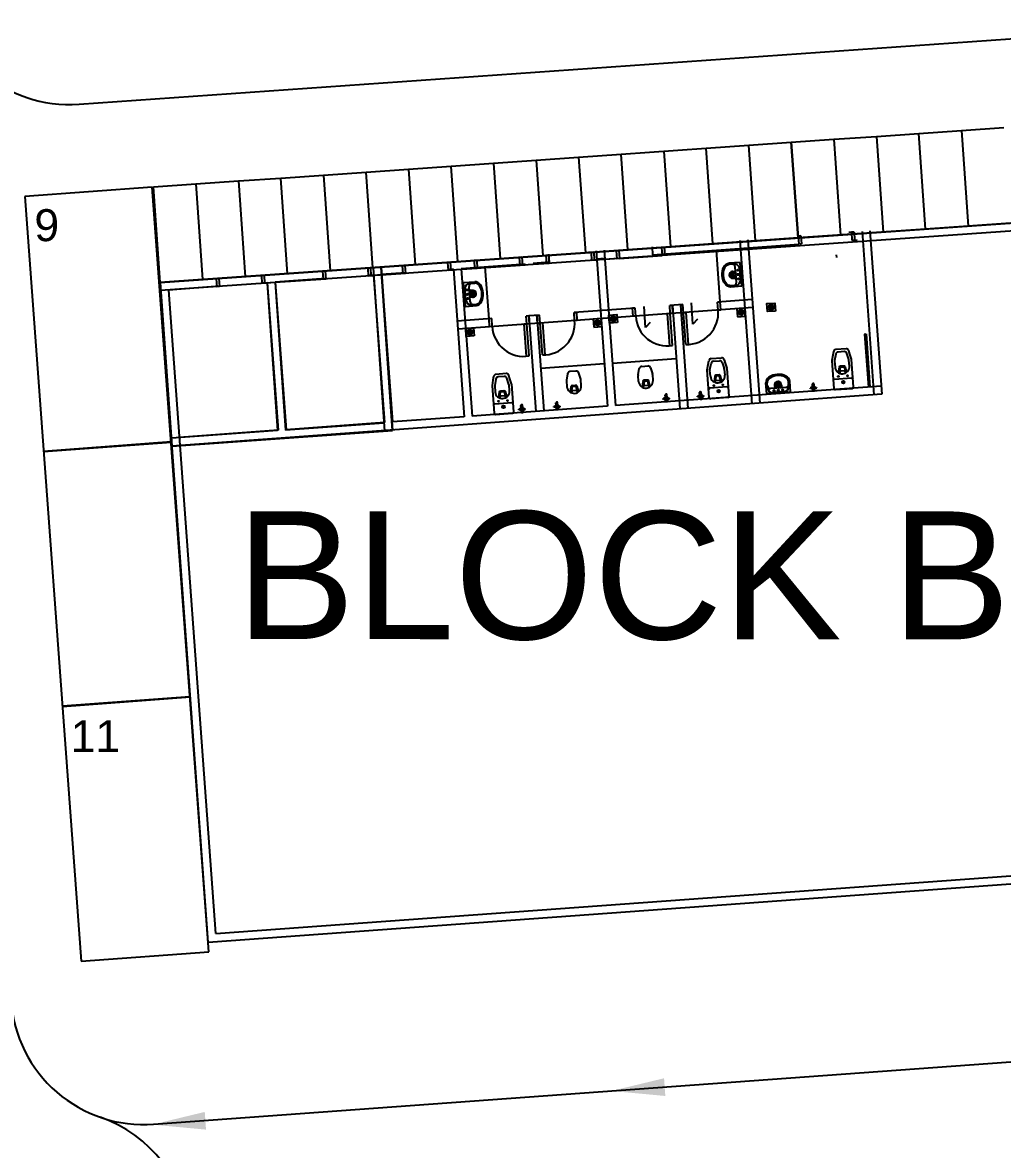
# Model space of a CAD drawing. Extents: x 134044 to 2458691, y -1196082 to 3409924.
# Drawn here: x 134764.37 to 134793.76, y 153257.58 to 153291.39 of the extents above; entities that cross this region are included whole.
import ezdxf

# ---------------------------------------------------------------- set-up
doc = ezdxf.new("R2010")
doc.units = 0
doc.linetypes.add('HIDDEN', pattern=[0.375, 0.25, -0.125])
for name, color, linetype in [('000_-_ARCHITECT', 251, 'CONTINUOUS'), ('000_-_BORDER_BGN', 7, 'CONTINUOUS'), ('000_-_LABEL', 7, 'CONTINUOUS'), ('000_-_PARKING', 7, 'CONTINUOUS'), ('000_-_TRAFIK', 7, 'HIDDEN'), ('1', 251, 'CONTINUOUS'), ('SANITARY', 4, 'CONTINUOUS')]:
    doc.layers.add(name, color=color, linetype=linetype)
doc.styles.get("Standard").update_dxf_attribs({"font": 'arial.ttf'})

msp = doc.modelspace()

# ---------------------------------------------------------------- linework, layer by layer
at = {"layer": '000_-_ARCHITECT', "color": 0, "linetype": 'BYBLOCK'}
for p, q in [((134789.979, 153287.974, 0), (134791.254, 153288.063, 0)), ((134791.254, 153288.063, 0), (134792.53, 153288.153, 0)), ((134791.455, 153285.193, 0), (134791.254, 153288.063, 0)), ((134792.53, 153288.153, 0), (134793.806, 153288.242, 0)), ((134792.53, 153288.153, 0), (134792.731, 153285.282, 0)), ((134786.151, 153287.706, 0), (134787.427, 153287.796, 0)), ((134787.427, 153287.796, 0), (134788.703, 153287.885, 0)), ((134787.628, 153284.925, 0), (134787.427, 153287.796, 0)), ((134787.427, 153287.796, 0), (134787.628, 153284.925, 0)), ((134788.703, 153287.885, 0), (134789.979, 153287.974, 0)), ((134788.703, 153287.885, 0), (134788.904, 153285.014, 0)), ((134789.979, 153287.974, 0), (134790.18, 153285.104, 0)), ((134781.048, 153287.349, 0), (134782.324, 153287.438, 0)), ((134782.324, 153287.438, 0), (134784.876, 153287.617, 0)), ((134782.525, 153284.568, 0), (134782.324, 153287.438, 0)), ((134783.6, 153287.528, 0), (134783.801, 153284.657, 0)), ((134784.876, 153287.617, 0), (134786.151, 153287.706, 0)), ((134785.076, 153284.746, 0), (134784.876, 153287.617, 0)), ((134786.352, 153284.836, 0), (134786.151, 153287.706, 0)), ((134775.945, 153286.992, 0), (134777.221, 153287.081, 0)), ((134777.221, 153287.081, 0), (134778.497, 153287.17, 0)), ((134777.422, 153284.211, 0), (134777.221, 153287.081, 0)), ((134778.497, 153287.17, 0), (134779.772, 153287.26, 0)), ((134778.497, 153287.17, 0), (134778.698, 153284.3, 0)), ((134779.772, 153287.26, 0), (134781.048, 153287.349, 0)), ((134779.772, 153287.26, 0), (134779.973, 153284.389, 0)), ((134781.048, 153287.349, 0), (134781.249, 153284.479, 0)), ((134768.491, 153283.586, 0), (134817.344, 153287.005, 0)), ((134770.842, 153286.635, 0), (134772.118, 153286.724, 0)), ((134772.118, 153286.724, 0), (134773.394, 153286.813, 0)), ((134772.319, 153283.853, 0), (134772.118, 153286.724, 0)), ((134773.394, 153286.813, 0), (134774.669, 153286.903, 0)), ((134773.394, 153286.813, 0), (134773.595, 153283.943, 0)), ((134774.669, 153286.903, 0), (134775.945, 153286.992, 0)), ((134774.87, 153284.032, 0), (134774.669, 153286.903, 0)), ((134775.945, 153286.992, 0), (134776.146, 153284.121, 0)), ((134768.29, 153286.456, 0), (134769.566, 153286.545, 0)), ((134768.491, 153283.586, 0), (134768.29, 153286.456, 0)), ((134769.566, 153286.545, 0), (134770.842, 153286.635, 0)), ((134769.566, 153286.545, 0), (134769.767, 153283.675, 0)), ((134770.842, 153286.635, 0), (134771.043, 153283.764, 0)), ((134800.433, 153285.581, 0), (134768.509, 153283.346, 0)), ((134794.007, 153285.372, 0), (134792.731, 153285.282, 0)), ((134791.455, 153285.193, 0), (134787.628, 153284.925, 0)), ((134789.229, 153285.098, 0), (134789.15, 153285.092, 0)), ((134789.309, 153285.104, 0), (134789.229, 153285.098, 0)), ((134789.229, 153285.098, 0), (134789.247, 153284.859, 0)), ((134789.309, 153285.104, 0), (134789.326, 153284.865, 0)), ((134789.309, 153285.104, 0), (134789.326, 153284.865, 0)), ((134789.389, 153285.11, 0), (134789.389, 153285.107, 0)), ((134789.548, 153285.121, 0), (134789.906, 153280.218, 0)), ((134789.787, 153285.139, 0), (134790.145, 153280.236, 0)), ((134792.731, 153285.282, 0), (134791.455, 153285.193, 0)), ((134783.268, 153284.423, 0), (134787.652, 153284.743, 0)), ((134785.076, 153284.746, 0), (134783.801, 153284.657, 0)), ((134786.352, 153284.836, 0), (134785.076, 153284.746, 0)), ((134785.881, 153284.854, 0), (134786.239, 153279.951, 0)), ((134786.12, 153284.871, 0), (134786.478, 153279.968, 0)), ((134787.628, 153284.925, 0), (134786.352, 153284.836, 0)), ((134787.715, 153284.987, 0), (134787.635, 153284.982, 0)), ((134787.635, 153284.982, 0), (134787.652, 153284.743, 0)), ((134787.732, 153284.748, 0), (134787.652, 153284.743, 0)), ((134787.715, 153284.987, 0), (134787.732, 153284.748, 0)), ((134789.247, 153284.859, 0), (134789.406, 153284.87, 0)), ((134782.963, 153284.599, 0), (134768.491, 153283.586, 0)), ((134779.973, 153284.389, 0), (134778.698, 153284.3, 0)), ((134779.267, 153284.34, 0), (134779.187, 153284.334, 0)), ((134779.346, 153284.345, 0), (134779.267, 153284.34, 0)), ((134779.267, 153284.34, 0), (134779.283, 153284.101, 0)), ((134779.346, 153284.345, 0), (134779.363, 153284.106, 0)), ((134781.249, 153284.479, 0), (134779.973, 153284.389, 0)), ((134780.144, 153284.401, 0), (134780.064, 153284.396, 0)), ((134780.064, 153284.396, 0), (134780.081, 153284.156, 0)), ((134780.141, 153284.435, 0), (134780.159, 153284.196, 0)), ((134780.144, 153284.401, 0), (134780.16, 153284.162, 0)), ((134782.525, 153284.568, 0), (134781.249, 153284.479, 0)), ((134781.419, 153284.49, 0), (134781.34, 153284.485, 0)), ((134781.499, 153284.496, 0), (134781.419, 153284.49, 0)), ((134781.419, 153284.49, 0), (134781.436, 153284.251, 0)), ((134781.499, 153284.496, 0), (134781.516, 153284.257, 0)), ((134781.576, 153284.54, 0), (134781.916, 153279.876, 0)), ((134781.815, 153284.557, 0), (134782.156, 153279.894, 0)), ((134782.257, 153284.549, 0), (134782.177, 153284.544, 0)), ((134782.177, 153284.544, 0), (134782.194, 153284.304, 0)), ((134782.257, 153284.549, 0), (134782.273, 153284.31, 0)), ((134782.273, 153284.31, 0), (134783.549, 153284.399, 0)), ((134783.801, 153284.657, 0), (134782.525, 153284.568, 0)), ((134783.25, 153284.662, 0), (134783.268, 153284.423, 0)), ((134783.532, 153284.638, 0), (134783.453, 153284.633, 0)), ((134783.612, 153284.644, 0), (134783.532, 153284.638, 0)), ((134783.532, 153284.638, 0), (134783.549, 153284.399, 0)), ((134783.709, 153284.41, 0), (134783.549, 153284.399, 0)), ((134783.629, 153284.405, 0), (134783.549, 153284.399, 0)), ((134783.612, 153284.644, 0), (134783.629, 153284.405, 0)), ((134785.294, 153283.008, 0), (134785.181, 153284.562, 0)), ((134788.774, 153284.424, 0), (134788.78, 153284.344, 0)), ((134774.87, 153284.032, 0), (134773.595, 153283.943, 0)), ((134774.722, 153284.022, 0), (134774.642, 153284.016, 0)), ((134774.801, 153284.027, 0), (134774.722, 153284.022, 0)), ((134774.722, 153284.022, 0), (134774.738, 153283.782, 0)), ((134774.801, 153284.027, 0), (134774.818, 153283.788, 0)), ((134777.422, 153284.211, 0), (134774.87, 153284.032, 0)), ((134774.881, 153284.033, 0), (134775.224, 153279.129, 0)), ((134775.12, 153284.05, 0), (134775.464, 153279.146, 0)), ((134775.838, 153284.1, 0), (134775.758, 153284.094, 0)), ((134775.758, 153284.094, 0), (134775.775, 153283.855, 0)), ((134775.838, 153284.1, 0), (134775.855, 153283.861, 0)), ((134777.114, 153284.189, 0), (134777.034, 153284.183, 0)), ((134777.193, 153284.195, 0), (134777.114, 153284.189, 0)), ((134777.114, 153284.189, 0), (134777.13, 153283.95, 0)), ((134777.193, 153284.195, 0), (134777.21, 153283.955, 0)), ((134778.698, 153284.3, 0), (134777.422, 153284.211, 0)), ((134779.441, 153284.144, 0), (134777.528, 153284.004, 0)), ((134777.528, 153284.004, 0), (134777.851, 153279.58, 0)), ((134779.443, 153284.112, 0), (134777.529, 153283.978, 0)), ((134778.008, 153284.011, 0), (134777.529, 153283.978, 0)), ((134777.991, 153284.25, 0), (134777.911, 153284.245, 0)), ((134777.911, 153284.245, 0), (134777.928, 153284.006, 0)), ((134778.008, 153284.011, 0), (134777.928, 153284.006, 0)), ((134777.991, 153284.25, 0), (134778.008, 153284.011, 0)), ((134778.359, 153282.502, 0), (134778.245, 153284.056, 0)), ((134779.441, 153284.144, 0), (134779.282, 153284.132, 0)), ((134779.443, 153284.112, 0), (134779.283, 153284.101, 0)), ((134779.363, 153284.106, 0), (134779.283, 153284.101, 0)), ((134780.159, 153284.196, 0), (134779.68, 153284.161, 0)), ((134780.16, 153284.162, 0), (134779.682, 153284.128, 0)), ((134780.16, 153284.162, 0), (134780.081, 153284.156, 0)), ((134781.596, 153284.262, 0), (134781.436, 153284.251, 0)), ((134781.516, 153284.257, 0), (134781.436, 153284.251, 0)), ((134781.594, 153284.301, 0), (134781.833, 153284.318, 0)), ((134782.273, 153284.31, 0), (134781.835, 153284.279, 0)), ((134782.273, 153284.31, 0), (134782.194, 153284.304, 0)), ((134769.767, 153283.675, 0), (134768.491, 153283.586, 0)), ((134771.043, 153283.764, 0), (134769.767, 153283.675, 0)), ((134770.256, 153283.709, 0), (134770.177, 153283.703, 0)), ((134770.177, 153283.703, 0), (134770.193, 153283.464, 0)), ((134770.256, 153283.709, 0), (134770.273, 153283.47, 0)), ((134773.595, 153283.943, 0), (134771.043, 153283.764, 0)), ((134771.612, 153283.804, 0), (134771.452, 153283.793, 0)), ((134771.532, 153283.798, 0), (134771.549, 153283.559, 0)), ((134771.549, 153283.568, 0), (134773.462, 153283.708, 0)), ((134771.612, 153283.804, 0), (134771.629, 153283.565, 0)), ((134773.462, 153283.708, 0), (134771.948, 153283.597, 0)), ((134773.463, 153283.693, 0), (134771.948, 153283.587, 0)), ((134773.446, 153283.932, 0), (134773.366, 153283.927, 0)), ((134773.366, 153283.927, 0), (134773.383, 153283.688, 0)), ((134773.463, 153283.693, 0), (134773.383, 153283.688, 0)), ((134773.446, 153283.932, 0), (134773.463, 153283.693, 0)), ((134774.738, 153283.801, 0), (134775.854, 153283.882, 0)), ((134774.897, 153283.812, 0), (134774.738, 153283.801, 0)), ((134774.898, 153283.794, 0), (134774.738, 153283.782, 0)), ((134774.818, 153283.788, 0), (134774.738, 153283.782, 0)), ((134774.897, 153283.812, 0), (134775.22, 153279.388, 0)), ((134775.854, 153283.882, 0), (134775.136, 153283.83, 0)), ((134775.136, 153283.83, 0), (134775.459, 153279.405, 0)), ((134775.855, 153283.861, 0), (134775.137, 153283.81, 0)), ((134775.855, 153283.861, 0), (134775.775, 153283.855, 0)), ((134777.289, 153283.987, 0), (134777.129, 153283.975, 0)), ((134777.29, 153283.961, 0), (134777.13, 153283.95, 0)), ((134777.21, 153283.955, 0), (134777.13, 153283.95, 0)), ((134777.289, 153283.987, 0), (134777.612, 153279.562, 0)), ((134769.934, 153263.801, 0), (134768.491, 153283.586, 0)), ((134770.274, 153283.475, 0), (134768.748, 153283.364, 0)), ((134770.161, 153264.058, 0), (134768.753, 153283.363, 0)), ((134770.273, 153283.47, 0), (134770.193, 153283.464, 0)), ((134771.708, 153283.58, 0), (134771.549, 153283.568, 0)), ((134771.708, 153283.57, 0), (134771.549, 153283.559, 0)), ((134771.629, 153283.565, 0), (134771.549, 153283.559, 0)), ((134771.708, 153283.58, 0), (134772.031, 153279.155, 0)), ((134771.708, 153283.57, 0), (134772.018, 153279.145, 0)), ((134771.948, 153283.597, 0), (134772.27, 153279.173, 0)), ((134771.948, 153283.587, 0), (134772.257, 153279.162, 0)), ((134786.251, 153283.078, 0), (134785.215, 153283.002, 0)), ((134785.215, 153283.002, 0), (134785.294, 153283.008, 0)), ((134785.232, 153282.763, 0), (134785.215, 153283.002, 0)), ((134785.312, 153282.769, 0), (134785.294, 153283.008, 0)), ((134786.268, 153282.838, 0), (134777.42, 153282.193, 0)), ((134782.743, 153282.822, 0), (134780.91, 153282.688, 0)), ((134780.91, 153282.688, 0), (134780.99, 153282.694, 0)), ((134780.927, 153282.449, 0), (134780.91, 153282.688, 0)), ((134781.007, 153282.455, 0), (134780.99, 153282.694, 0)), ((134782.743, 153282.822, 0), (134782.664, 153282.816, 0)), ((134782.681, 153282.577, 0), (134782.664, 153282.816, 0)), ((134782.761, 153282.583, 0), (134782.743, 153282.822, 0)), ((134783.056, 153282.238, 0), (134783.009, 153282.874, 0)), ((134783.797, 153282.658, 0), (134783.717, 153282.652, 0)), ((134783.788, 153281.691, 0), (134783.717, 153282.652, 0)), ((134784.178, 153282.926, 0), (134783.78, 153282.897, 0)), ((134783.859, 153282.903, 0), (134783.78, 153282.897, 0)), ((134783.797, 153282.658, 0), (134783.78, 153282.897, 0)), ((134783.877, 153282.664, 0), (134783.797, 153282.658, 0)), ((134783.867, 153281.701, 0), (134783.797, 153282.658, 0)), ((134783.877, 153282.664, 0), (134783.859, 153282.903, 0)), ((134783.859, 153282.903, 0), (134784.086, 153279.794, 0)), ((134784.099, 153282.921, 0), (134784.178, 153282.926, 0)), ((134784.099, 153282.921, 0), (134784.325, 153279.811, 0)), ((134784.116, 153282.681, 0), (134784.196, 153282.687, 0)), ((134784.266, 153281.731, 0), (134784.178, 153282.926, 0)), ((134784.196, 153282.687, 0), (134784.276, 153282.693, 0)), ((134784.346, 153281.732, 0), (134784.276, 153282.693, 0)), ((134784.478, 153282.342, 0), (134784.432, 153282.978, 0)), ((134785.232, 153282.763, 0), (134785.312, 153282.769, 0)), ((134778.439, 153282.508, 0), (134777.402, 153282.432, 0)), ((134778.439, 153282.508, 0), (134778.359, 153282.502, 0)), ((134778.376, 153282.263, 0), (134778.359, 153282.502, 0)), ((134778.456, 153282.269, 0), (134778.439, 153282.508, 0)), ((134779.492, 153282.344, 0), (134779.413, 153282.338, 0)), ((134779.483, 153281.377, 0), (134779.413, 153282.338, 0)), ((134779.555, 153282.589, 0), (134779.475, 153282.583, 0)), ((134779.492, 153282.344, 0), (134779.475, 153282.583, 0)), ((134779.572, 153282.35, 0), (134779.492, 153282.344, 0)), ((134779.562, 153281.388, 0), (134779.492, 153282.344, 0)), ((134779.873, 153282.612, 0), (134779.555, 153282.589, 0)), ((134779.555, 153282.589, 0), (134779.764, 153279.719, 0)), ((134779.572, 153282.35, 0), (134779.555, 153282.589, 0)), ((134779.794, 153282.607, 0), (134779.873, 153282.612, 0)), ((134779.794, 153282.607, 0), (134780.003, 153279.737, 0)), ((134779.811, 153282.367, 0), (134779.794, 153282.607, 0)), ((134779.811, 153282.367, 0), (134779.891, 153282.373, 0)), ((134779.891, 153282.373, 0), (134779.873, 153282.612, 0)), ((134779.961, 153281.417, 0), (134779.891, 153282.373, 0)), ((134780.041, 153281.418, 0), (134779.971, 153282.379, 0)), ((134780.927, 153282.449, 0), (134781.007, 153282.455, 0)), ((134782.761, 153282.583, 0), (134782.681, 153282.577, 0)), ((134783.194, 153282.389, 0), (134783.056, 153282.238, 0)), ((134784.616, 153282.493, 0), (134784.478, 153282.342, 0)), ((134778.456, 153282.269, 0), (134778.376, 153282.263, 0)), ((134789.623, 153282.041, 0), (134789.671, 153282.045, 0)), ((134789.623, 153282.041, 0), (134789.739, 153280.447, 0)), ((134789.671, 153282.045, 0), (134789.787, 153280.45, 0)), ((134782.062, 153281.169, 0), (134783.976, 153281.309, 0)), ((134781.823, 153281.152, 0), (134779.91, 153281.012, 0)), ((134782.836, 153280.817, 0), (134782.868, 153281.006, 0)), ((134782.941, 153281.073, 0), (134783.121, 153281.086, 0)), ((134783.203, 153281.031, 0), (134783.262, 153280.848, 0)), ((134780.682, 153280.641, 0), (134780.695, 153280.463, 0)), ((134780.715, 153280.849, 0), (134780.683, 153280.66, 0)), ((134780.968, 153280.929, 0), (134780.788, 153280.916, 0)), ((134781.109, 153280.691, 0), (134781.05, 153280.874, 0)), ((134781.126, 153280.494, 0), (134781.113, 153280.672, 0)), ((134782.848, 153280.62, 0), (134782.835, 153280.798, 0)), ((134782.978, 153280.621, 0), (134782.957, 153280.448, 0)), ((134783.001, 153280.618, 0), (134782.979, 153280.437, 0)), ((134783.012, 153280.622, 0), (134782.99, 153280.645, 0)), ((134783.108, 153280.663, 0), (134783.014, 153280.656, 0)), ((134783.11, 153280.639, 0), (134783.016, 153280.632, 0)), ((134783.111, 153280.631, 0), (134783.017, 153280.624, 0)), ((134783.116, 153280.63, 0), (134783.134, 153280.656, 0)), ((134783.158, 153280.481, 0), (134783.119, 153280.625, 0)), ((134783.175, 153280.451, 0), (134783.127, 153280.627, 0)), ((134783.196, 153280.465, 0), (134783.15, 153280.634, 0)), ((134783.265, 153280.829, 0), (134783.278, 153280.651, 0)), ((134780.804, 153280.291, 0), (134780.825, 153280.464, 0)), ((134780.827, 153280.28, 0), (134780.849, 153280.461, 0)), ((134780.85, 153280.338, 0), (134780.827, 153280.28, 0)), ((134780.859, 153280.465, 0), (134780.837, 153280.488, 0)), ((134780.839, 153280.312, 0), (134780.857, 153280.46, 0)), ((134780.991, 153280.348, 0), (134780.85, 153280.338, 0)), ((134780.862, 153280.499, 0), (134780.956, 153280.506, 0)), ((134780.864, 153280.475, 0), (134780.958, 153280.482, 0)), ((134780.864, 153280.467, 0), (134780.958, 153280.474, 0)), ((134780.963, 153280.473, 0), (134780.982, 153280.499, 0)), ((134780.966, 153280.468, 0), (134781.007, 153280.321, 0)), ((134780.974, 153280.47, 0), (134781.022, 153280.294, 0)), ((134781.022, 153280.294, 0), (134780.991, 153280.348, 0)), ((134780.997, 153280.477, 0), (134781.043, 153280.308, 0)), ((134790.127, 153280.475, 0), (134782.156, 153279.894, 0)), ((134782.979, 153280.437, 0), (134783.003, 153280.495, 0)), ((134783.009, 153280.617, 0), (134782.991, 153280.466, 0)), ((134783.003, 153280.495, 0), (134783.143, 153280.505, 0)), ((134783.079, 153280.42, 0), (134783.079, 153280.42, 0)), ((134783.143, 153280.505, 0), (134783.175, 153280.451, 0)), ((134790.145, 153280.236, 0), (134768.849, 153278.683, 0)), ((134780.926, 153280.263, 0), (134780.926, 153280.263, 0)), ((134781.916, 153279.876, 0), (134777.851, 153279.58, 0)), ((134775.208, 153279.368, 0), (134772.257, 153279.162, 0)), ((134775.22, 153279.388, 0), (134772.27, 153279.173, 0)), ((134777.612, 153279.562, 0), (134775.459, 153279.405, 0)), ((134772.018, 153279.145, 0), (134768.832, 153278.922, 0)), ((134772.031, 153279.155, 0), (134769.071, 153278.939, 0)), ((134769.934, 153263.801, 0), (134818.746, 153267.347, 0)), ((134770.161, 153264.058, 0), (134801.804, 153266.357, 0))]:
    msp.add_line(p, q, dxfattribs=at)
for centre, radius, start, end in [((134784.29, 153282.676, 0), 0.946, 268.497, 5.2643), ((134779.986, 153282.362, 0), 0.946, 268.497, 5.2643), ((134783.705, 153282.633, 0), 0.946, 183.0783, 279.8455), ((134779.4, 153282.319, 0), 0.946, 183.0783, 279.8455), ((134782.947, 153280.993, 0), 0.0799, 94.1713, 170.4643), ((134783.127, 153281.006, 0), 0.0799, 17.8782, 94.1713), ((134780.762, 153280.646, 0), 0.0799, 170.4643, 184.1713), ((134780.794, 153280.836, 0), 0.0799, 94.1713, 170.4643), ((134780.974, 153280.849, 0), 0.0799, 17.8782, 94.1713), ((134781.033, 153280.666, 0), 0.0799, 4.1713, 17.8782), ((134782.915, 153280.803, 0), 0.0799, 170.4643, 184.1713), ((134783.063, 153280.636, 0), 0.216, 184.1713, 4.1713), ((134783.017, 153280.616, 0), 0.04, 94.1713, 173.0611), ((134783.017, 153280.616, 0), 0.016, 94.1713, 173.0611), ((134783.017, 153280.616, 0), 0.00799, 94.1713, 173.0611), ((134783.111, 153280.623, 0), 0.04, 15.2815, 94.1713), ((134783.111, 153280.623, 0), 0.016, 15.2815, 94.1713), ((134783.111, 153280.623, 0), 0.00799, 15.2815, 94.1713), ((134783.186, 153280.823, 0), 0.0799, 4.1713, 17.8782), ((134780.911, 153280.479, 0), 0.216, 184.1713, 4.1713), ((134780.865, 153280.459, 0), 0.04, 94.1713, 173.0611), ((134780.865, 153280.459, 0), 0.016, 94.1713, 173.0611), ((134780.865, 153280.459, 0), 0.00799, 94.1713, 173.0611), ((134780.959, 153280.466, 0), 0.04, 15.2815, 94.1713), ((134780.959, 153280.466, 0), 0.016, 15.2815, 94.1713), ((134780.959, 153280.466, 0), 0.00799, 15.2815, 94.1713)]:
    msp.add_arc(centre, radius, start, end, dxfattribs=at)
at = {"layer": '000_-_BORDER_BGN', "color": 0, "linetype": 'BYBLOCK'}
for p, q in [((134775.12, 153284.05, 0), (134768.491, 153283.586, 0)), ((134775.464, 153279.146, 0), (134775.12, 153284.05, 0)), ((134768.491, 153283.586, 0), (134768.849, 153278.683, 0)), ((134768.849, 153278.683, 0), (134775.464, 153279.146, 0))]:
    msp.add_line(p, q, dxfattribs=at)
at = {"layer": '000_-_PARKING', "color": 0, "linetype": 'BYBLOCK'}
for p, q in [((134768.259, 153286.454, 0), (134764.433, 153286.171, 0)), ((134769.955, 153263.506, 0), (134768.259, 153286.454, 0)), ((134764.433, 153286.171, 0), (134766.129, 153263.223, 0)), ((134768.824, 153278.806, 0), (134764.998, 153278.523, 0)), ((134764.998, 153278.519, 0), (134768.825, 153278.801, 0)), ((134769.389, 153271.158, 0), (134765.563, 153270.875, 0)), ((134765.564, 153270.871, 0), (134769.39, 153271.154, 0)), ((134766.129, 153263.223, 0), (134769.955, 153263.506, 0))]:
    msp.add_line(p, q, dxfattribs=at)
at = {"layer": '000_-_TRAFIK', "color": 0, "linetype": 'BYBLOCK'}
for p, q in [((134766.064, 153288.937, 0), (134821.471, 153292.831, 0)), ((134768.299, 153258.335, 0), (134823.479, 153262.348, 0))]:
    msp.add_line(p, q, dxfattribs=at)
for centre, start, end in [((134765.783, 153292.924, 0), 184.1596, 274.0198), ((134768.009, 153262.321), 184.1596, 274.1603), ((134765.386, 153254.77, 0), 4.1485, 70.8421)]:
    msp.add_arc(centre, 3.997, start, end, dxfattribs=at)
for points in [[(134783.61, 153259.715, 0), (134782.034, 153259.334, 0), (134783.648, 153259.183, 0)], [(134769.832, 153258.705, 0), (134768.257, 153258.324, 0), (134769.87, 153258.174, 0)]]:
    msp.add_solid(points, dxfattribs=at)
at = {"layer": '1', "color": 0, "linetype": 'BYBLOCK'}
for p, q in [((134784.68, 153280.223, 0), (134784.675, 153280.293, 0)), ((134784.703, 153280.314, 0), (134784.693, 153280.313, 0)), ((134784.729, 153280.227, 0), (134784.724, 153280.296, 0)), ((134788.039, 153280.432, 0), (134787.996, 153280.429, 0)), ((134787.998, 153280.405, 0), (134787.996, 153280.429, 0)), ((134788.041, 153280.408, 0), (134787.998, 153280.405, 0)), ((134788.064, 153280.47, 0), (134788.059, 153280.539, 0)), ((134788.075, 153280.325, 0), (134788.071, 153280.374, 0)), ((134788.124, 153280.329, 0), (134788.075, 153280.325, 0)), ((134788.087, 153280.561, 0), (134788.077, 153280.56, 0)), ((134788.113, 153280.474, 0), (134788.108, 153280.543, 0)), ((134788.124, 153280.329, 0), (134788.12, 153280.378, 0)), ((134788.144, 153280.44, 0), (134788.187, 153280.443, 0)), ((134788.146, 153280.416, 0), (134788.189, 153280.419, 0)), ((134788.189, 153280.419, 0), (134788.187, 153280.443, 0)), ((134780.373, 153279.909, 0), (134780.368, 153279.979, 0)), ((134780.396, 153280, 0), (134780.385, 153279.999, 0)), ((134780.421, 153279.913, 0), (134780.416, 153279.982, 0)), ((134783.626, 153280.111, 0), (134783.583, 153280.107, 0)), ((134783.585, 153280.083, 0), (134783.583, 153280.107, 0)), ((134783.628, 153280.086, 0), (134783.585, 153280.083, 0)), ((134783.652, 153280.148, 0), (134783.647, 153280.218, 0)), ((134783.662, 153280.004, 0), (134783.659, 153280.052, 0)), ((134783.711, 153280.007, 0), (134783.662, 153280.004, 0)), ((134783.675, 153280.239, 0), (134783.664, 153280.238, 0)), ((134783.7, 153280.152, 0), (134783.695, 153280.221, 0)), ((134783.711, 153280.007, 0), (134783.707, 153280.056, 0)), ((134783.731, 153280.118, 0), (134783.774, 153280.121, 0)), ((134783.733, 153280.094, 0), (134783.776, 153280.097, 0)), ((134783.776, 153280.097, 0), (134783.774, 153280.121, 0)), ((134784.655, 153280.186, 0), (134784.612, 153280.182, 0)), ((134784.613, 153280.158, 0), (134784.612, 153280.182, 0)), ((134784.656, 153280.161, 0), (134784.613, 153280.158, 0)), ((134784.691, 153280.079, 0), (134784.687, 153280.127, 0)), ((134784.739, 153280.082, 0), (134784.691, 153280.079, 0)), ((134784.739, 153280.082, 0), (134784.736, 153280.131, 0)), ((134784.759, 153280.193, 0), (134784.802, 153280.196, 0)), ((134784.761, 153280.169, 0), (134784.804, 153280.172, 0)), ((134784.804, 153280.172, 0), (134784.802, 153280.196, 0)), ((134779.297, 153279.795, 0), (134779.253, 153279.792, 0)), ((134779.255, 153279.767, 0), (134779.253, 153279.792, 0)), ((134779.298, 153279.77, 0), (134779.255, 153279.767, 0)), ((134779.322, 153279.833, 0), (134779.317, 153279.902, 0)), ((134779.333, 153279.688, 0), (134779.329, 153279.737, 0)), ((134779.333, 153279.688, 0), (134779.381, 153279.691, 0)), ((134779.335, 153279.922, 0), (134779.345, 153279.923, 0)), ((134779.371, 153279.836, 0), (134779.366, 153279.905, 0)), ((134779.381, 153279.691, 0), (134779.378, 153279.74, 0)), ((134779.401, 153279.802, 0), (134779.444, 153279.806, 0)), ((134779.403, 153279.778, 0), (134779.446, 153279.781, 0)), ((134779.446, 153279.781, 0), (134779.444, 153279.806, 0)), ((134780.347, 153279.871, 0), (134780.304, 153279.868, 0)), ((134780.306, 153279.844, 0), (134780.304, 153279.868, 0)), ((134780.349, 153279.847, 0), (134780.306, 153279.844, 0)), ((134780.383, 153279.764, 0), (134780.38, 153279.813, 0)), ((134780.432, 153279.768, 0), (134780.383, 153279.764, 0)), ((134780.432, 153279.768, 0), (134780.428, 153279.817, 0)), ((134780.452, 153279.879, 0), (134780.495, 153279.882, 0)), ((134780.454, 153279.855, 0), (134780.497, 153279.858, 0)), ((134780.497, 153279.858, 0), (134780.495, 153279.882, 0))]:
    msp.add_line(p, q, dxfattribs=at)
for centre, radius in [((134788.092, 153280.424, 0), 0.054), ((134788.092, 153280.424, 0), 0.0288), ((134783.68, 153280.102, 0), 0.054), ((134783.68, 153280.102, 0), 0.0288), ((134784.708, 153280.177, 0), 0.054), ((134784.708, 153280.177, 0), 0.0288), ((134779.35, 153279.786, 0), 0.054), ((134779.35, 153279.786, 0), 0.0288), ((134780.401, 153279.863, 0), 0.054), ((134780.401, 153279.863, 0), 0.0288)]:
    msp.add_circle(centre, radius, dxfattribs=at)
for centre, start, end in [((134784.694, 153280.294, 0), 94.1713, 184.1713), ((134784.704, 153280.295, 0), 4.1713, 94.1713), ((134788.079, 153280.541, 0), 94.1713, 184.1713), ((134788.089, 153280.542, 0), 4.1713, 94.1713), ((134780.387, 153279.98, 0), 94.1713, 184.1713), ((134780.397, 153279.981, 0), 4.1713, 94.1713), ((134783.666, 153280.219, 0), 94.1713, 184.1713), ((134783.676, 153280.22, 0), 4.1713, 94.1713), ((134779.336, 153279.903, 0), 94.1713, 184.1713), ((134779.346, 153279.904, 0), 4.1713, 94.1713)]:
    msp.add_arc(centre, 0.0192, start, end, dxfattribs=at)
at = {"layer": 'SANITARY', "color": 0, "linetype": 'BYBLOCK'}
for p, q in [((134785.889, 153284.193, 0), (134785.558, 153284.168, 0)), ((134785.713, 153284.141, 0), (134785.56, 153284.13, 0)), ((134785.779, 153283.595, 0), (134785.745, 153284.054, 0)), ((134785.902, 153283.668, 0), (134785.878, 153283.999, 0)), ((134785.941, 153283.478, 0), (134785.889, 153284.193, 0)), ((134785.657, 153283.917, 0), (134785.749, 153283.924, 0)), ((134785.66, 153283.881, 0), (134785.751, 153283.888, 0)), ((134785.661, 153283.868, 0), (134785.752, 153283.875, 0)), ((134785.668, 153283.766, 0), (134785.76, 153283.773, 0)), ((134785.669, 153283.753, 0), (134785.76, 153283.76, 0)), ((134785.672, 153283.717, 0), (134785.763, 153283.724, 0)), ((134785.673, 153283.922, 0), (134785.748, 153283.927, 0)), ((134785.688, 153283.715, 0), (134785.763, 153283.72, 0)), ((134785.69, 153283.865, 0), (134785.752, 153283.87, 0)), ((134785.697, 153283.773, 0), (134785.759, 153283.778, 0)), ((134785.749, 153283.924, 0), (134785.748, 153283.927, 0)), ((134785.749, 153283.924, 0), (134785.752, 153283.87, 0)), ((134785.759, 153283.778, 0), (134785.763, 153283.724, 0)), ((134777.598, 153283.588, 0), (134777.93, 153283.612, 0)), ((134777.651, 153282.874, 0), (134777.598, 153283.588, 0)), ((134777.662, 153283.067, 0), (134777.638, 153283.398, 0)), ((134777.794, 153283.012, 0), (134777.761, 153283.471, 0)), ((134777.852, 153283.351, 0), (134777.776, 153283.346, 0)), ((134777.777, 153283.342, 0), (134777.776, 153283.346, 0)), ((134777.868, 153283.349, 0), (134777.777, 153283.342, 0)), ((134777.777, 153283.342, 0), (134777.781, 153283.288, 0)), ((134777.78, 153283.563, 0), (134777.933, 153283.574, 0)), ((134785.76, 153283.503, 0), (134785.607, 153283.492, 0)), ((134785.941, 153283.478, 0), (134785.61, 153283.454, 0)), ((134777.87, 153283.313, 0), (134777.779, 153283.306, 0)), ((134777.871, 153283.3, 0), (134777.78, 153283.293, 0)), ((134777.843, 153283.293, 0), (134777.781, 153283.288, 0)), ((134777.85, 153283.201, 0), (134777.787, 153283.196, 0)), ((134777.787, 153283.196, 0), (134777.791, 153283.142, 0)), ((134777.879, 153283.198, 0), (134777.788, 153283.191, 0)), ((134777.88, 153283.185, 0), (134777.789, 153283.179, 0)), ((134777.882, 153283.149, 0), (134777.791, 153283.142, 0)), ((134777.867, 153283.145, 0), (134777.791, 153283.139, 0)), ((134777.651, 153282.874, 0), (134777.982, 153282.898, 0)), ((134777.826, 153282.925, 0), (134777.979, 153282.936, 0)), ((134785.855, 153282.694, 0), (134785.918, 153282.699, 0)), ((134785.855, 153282.682, 0), (134785.919, 153282.686, 0)), ((134785.858, 153282.72, 0), (134785.916, 153282.725, 0)), ((134785.859, 153282.708, 0), (134785.917, 153282.712, 0)), ((134785.862, 153282.669, 0), (134785.92, 153282.673, 0)), ((134785.862, 153282.656, 0), (134785.921, 153282.661, 0)), ((134785.877, 153282.747, 0), (134785.914, 153282.75, 0)), ((134785.878, 153282.735, 0), (134785.915, 153282.737, 0)), ((134785.884, 153282.645, 0), (134785.922, 153282.648, 0)), ((134785.952, 153282.753, 0), (134785.914, 153282.75, 0)), ((134785.953, 153282.74, 0), (134785.915, 153282.737, 0)), ((134785.974, 153282.729, 0), (134785.916, 153282.725, 0)), ((134785.975, 153282.716, 0), (134785.917, 153282.712, 0)), ((134785.981, 153282.704, 0), (134785.918, 153282.699, 0)), ((134785.982, 153282.691, 0), (134785.919, 153282.686, 0)), ((134785.978, 153282.678, 0), (134785.92, 153282.673, 0)), ((134785.979, 153282.665, 0), (134785.921, 153282.661, 0)), ((134785.959, 153282.651, 0), (134785.922, 153282.648, 0)), ((134786.76, 153282.846, 0), (134786.823, 153282.851, 0)), ((134786.761, 153282.834, 0), (134786.824, 153282.838, 0)), ((134786.763, 153282.872, 0), (134786.821, 153282.877, 0)), ((134786.764, 153282.86, 0), (134786.822, 153282.864, 0)), ((134786.767, 153282.821, 0), (134786.825, 153282.826, 0)), ((134786.768, 153282.809, 0), (134786.826, 153282.813, 0)), ((134786.782, 153282.899, 0), (134786.819, 153282.902, 0)), ((134786.783, 153282.887, 0), (134786.82, 153282.889, 0)), ((134786.789, 153282.797, 0), (134786.827, 153282.8, 0)), ((134786.79, 153282.785, 0), (134786.828, 153282.787, 0)), ((134786.857, 153282.905, 0), (134786.819, 153282.902, 0)), ((134786.858, 153282.892, 0), (134786.82, 153282.889, 0)), ((134786.88, 153282.881, 0), (134786.821, 153282.877, 0)), ((134786.881, 153282.868, 0), (134786.822, 153282.864, 0)), ((134786.887, 153282.856, 0), (134786.823, 153282.851, 0)), ((134786.888, 153282.843, 0), (134786.824, 153282.838, 0)), ((134786.883, 153282.83, 0), (134786.825, 153282.826, 0)), ((134786.884, 153282.817, 0), (134786.826, 153282.813, 0)), ((134786.865, 153282.803, 0), (134786.827, 153282.8, 0)), ((134786.865, 153282.79, 0), (134786.828, 153282.787, 0)), ((134781.55, 153282.38, 0), (134781.613, 153282.385, 0)), ((134781.551, 153282.368, 0), (134781.614, 153282.372, 0)), ((134781.553, 153282.406, 0), (134781.611, 153282.411, 0)), ((134781.554, 153282.394, 0), (134781.612, 153282.398, 0)), ((134781.557, 153282.355, 0), (134781.615, 153282.36, 0)), ((134781.558, 153282.343, 0), (134781.616, 153282.347, 0)), ((134781.572, 153282.433, 0), (134781.609, 153282.436, 0)), ((134781.573, 153282.421, 0), (134781.61, 153282.423, 0)), ((134781.579, 153282.331, 0), (134781.617, 153282.334, 0)), ((134781.58, 153282.319, 0), (134781.618, 153282.321, 0)), ((134781.647, 153282.439, 0), (134781.609, 153282.436, 0)), ((134781.648, 153282.426, 0), (134781.61, 153282.423, 0)), ((134781.67, 153282.415, 0), (134781.611, 153282.411, 0)), ((134781.671, 153282.402, 0), (134781.612, 153282.398, 0)), ((134781.677, 153282.39, 0), (134781.613, 153282.385, 0)), ((134781.678, 153282.377, 0), (134781.614, 153282.372, 0)), ((134781.673, 153282.364, 0), (134781.615, 153282.36, 0)), ((134781.674, 153282.351, 0), (134781.616, 153282.347, 0)), ((134781.655, 153282.337, 0), (134781.617, 153282.334, 0)), ((134781.655, 153282.324, 0), (134781.618, 153282.321, 0)), ((134782.022, 153282.501, 0), (134782.085, 153282.505, 0)), ((134782.023, 153282.488, 0), (134782.086, 153282.493, 0)), ((134782.025, 153282.527, 0), (134782.083, 153282.531, 0)), ((134782.026, 153282.514, 0), (134782.084, 153282.518, 0)), ((134782.029, 153282.476, 0), (134782.087, 153282.48, 0)), ((134782.03, 153282.463, 0), (134782.088, 153282.467, 0)), ((134782.044, 153282.554, 0), (134782.082, 153282.557, 0)), ((134782.045, 153282.541, 0), (134782.082, 153282.544, 0)), ((134782.051, 153282.452, 0), (134782.089, 153282.454, 0)), ((134782.052, 153282.439, 0), (134782.09, 153282.442, 0)), ((134782.119, 153282.559, 0), (134782.082, 153282.557, 0)), ((134782.12, 153282.547, 0), (134782.082, 153282.544, 0)), ((134782.142, 153282.535, 0), (134782.083, 153282.531, 0)), ((134782.143, 153282.522, 0), (134782.084, 153282.518, 0)), ((134782.149, 153282.51, 0), (134782.085, 153282.505, 0)), ((134782.15, 153282.497, 0), (134782.086, 153282.493, 0)), ((134782.145, 153282.484, 0), (134782.087, 153282.48, 0)), ((134782.146, 153282.471, 0), (134782.088, 153282.467, 0)), ((134782.127, 153282.457, 0), (134782.089, 153282.454, 0)), ((134782.128, 153282.444, 0), (134782.09, 153282.442, 0)), ((134785.885, 153282.632, 0), (134785.923, 153282.635, 0)), ((134785.96, 153282.638, 0), (134785.923, 153282.635, 0)), ((134777.723, 153282.101, 0), (134777.787, 153282.106, 0)), ((134777.724, 153282.089, 0), (134777.788, 153282.093, 0)), ((134777.726, 153282.127, 0), (134777.785, 153282.131, 0)), ((134777.727, 153282.114, 0), (134777.786, 153282.119, 0)), ((134777.73, 153282.076, 0), (134777.788, 153282.08, 0)), ((134777.731, 153282.063, 0), (134777.789, 153282.068, 0)), ((134777.745, 153282.154, 0), (134777.783, 153282.157, 0)), ((134777.746, 153282.141, 0), (134777.784, 153282.144, 0)), ((134777.753, 153282.052, 0), (134777.79, 153282.055, 0)), ((134777.754, 153282.039, 0), (134777.791, 153282.042, 0)), ((134777.821, 153282.16, 0), (134777.783, 153282.157, 0)), ((134777.822, 153282.147, 0), (134777.784, 153282.144, 0)), ((134777.843, 153282.136, 0), (134777.785, 153282.131, 0)), ((134777.844, 153282.123, 0), (134777.786, 153282.119, 0)), ((134777.85, 153282.111, 0), (134777.787, 153282.106, 0)), ((134777.851, 153282.098, 0), (134777.788, 153282.093, 0)), ((134777.847, 153282.085, 0), (134777.788, 153282.08, 0)), ((134777.848, 153282.072, 0), (134777.789, 153282.068, 0)), ((134777.828, 153282.058, 0), (134777.79, 153282.055, 0)), ((134777.829, 153282.045, 0), (134777.791, 153282.042, 0)), ((134785.025, 153281.305, 0), (134785.33, 153281.327, 0)), ((134788.672, 153281.407, 0), (134788.645, 153281.245, 0)), ((134788.69, 153281.511, 0), (134788.672, 153281.407, 0)), ((134788.758, 153281.436, 0), (134788.727, 153281.246, 0)), ((134789.068, 153281.6, 0), (134788.763, 153281.578, 0)), ((134789.011, 153281.516, 0), (134788.831, 153281.503, 0)), ((134789.152, 153281.277, 0), (134789.093, 153281.461, 0)), ((134789.183, 153281.444, 0), (134789.15, 153281.545, 0)), ((134789.233, 153281.288, 0), (134789.183, 153281.444, 0)), ((134784.907, 153280.973, 0), (134784.934, 153281.134, 0)), ((134784.967, 153280.139, 0), (134784.907, 153280.963, 0)), ((134784.934, 153281.134, 0), (134784.952, 153281.239, 0)), ((134784.988, 153280.974, 0), (134785.02, 153281.163, 0)), ((134785.093, 153281.23, 0), (134785.273, 153281.243, 0)), ((134785.355, 153281.188, 0), (134785.414, 153281.005, 0)), ((134785.412, 153281.272, 0), (134785.444, 153281.171, 0)), ((134785.418, 153280.986, 0), (134785.431, 153280.808, 0)), ((134785.444, 153281.171, 0), (134785.495, 153281.015, 0)), ((134785.496, 153281.006, 0), (134785.557, 153280.182, 0)), ((134788.645, 153281.236, 0), (134788.705, 153280.411, 0)), ((134788.726, 153281.227, 0), (134788.739, 153281.049, 0)), ((134788.903, 153281.052, 0), (134788.88, 153281.075, 0)), ((134789.007, 153281.059, 0), (134789.025, 153281.085, 0)), ((134789.169, 153281.081, 0), (134789.156, 153281.259, 0)), ((134789.295, 153280.454, 0), (134789.235, 153281.279, 0)), ((134778.477, 153280.663, 0), (134778.45, 153280.502, 0)), ((134778.494, 153280.768, 0), (134778.477, 153280.663, 0)), ((134778.563, 153280.693, 0), (134778.531, 153280.503, 0)), ((134778.873, 153280.856, 0), (134778.567, 153280.834, 0)), ((134778.816, 153280.772, 0), (134778.636, 153280.759, 0)), ((134778.957, 153280.534, 0), (134778.898, 153280.717, 0)), ((134778.987, 153280.7, 0), (134778.955, 153280.801, 0)), ((134779.037, 153280.545, 0), (134778.987, 153280.7, 0)), ((134785, 153280.777, 0), (134784.987, 153280.954, 0)), ((134785.164, 153280.779, 0), (134785.142, 153280.802, 0)), ((134785.268, 153280.787, 0), (134785.287, 153280.813, 0)), ((134787.351, 153280.473, 0), (134787.34, 153280.626, 0)), ((134787.403, 153280.298, 0), (134787.379, 153280.629, 0)), ((134788.724, 153280.693, 0), (134789.235, 153280.731, 0)), ((134788.815, 153280.769, 0), (134788.863, 153280.773, 0)), ((134788.837, 153280.795, 0), (134788.841, 153280.747, 0)), ((134788.97, 153280.85, 0), (134788.97, 153280.85, 0)), ((134789.134, 153280.793, 0), (134789.086, 153280.789, 0)), ((134789.108, 153280.815, 0), (134789.112, 153280.767, 0)), ((134778.449, 153280.492, 0), (134778.509, 153279.668, 0)), ((134778.53, 153280.484, 0), (134778.543, 153280.306, 0)), ((134778.707, 153280.308, 0), (134778.685, 153280.331, 0)), ((134778.811, 153280.316, 0), (134778.829, 153280.342, 0)), ((134778.974, 153280.337, 0), (134778.961, 153280.515, 0)), ((134779.099, 153279.711, 0), (134779.039, 153280.535, 0)), ((134785.496, 153280.458, 0), (134784.986, 153280.421, 0)), ((134785.077, 153280.497, 0), (134785.125, 153280.5, 0)), ((134785.099, 153280.522, 0), (134785.102, 153280.474, 0)), ((134785.231, 153280.577, 0), (134785.231, 153280.577, 0)), ((134785.396, 153280.52, 0), (134785.348, 153280.516, 0)), ((134785.37, 153280.542, 0), (134785.374, 153280.494, 0)), ((134786.688, 153280.246, 0), (134786.664, 153280.577, 0)), ((134787.403, 153280.298, 0), (134786.688, 153280.246, 0)), ((134786.714, 153280.427, 0), (134786.703, 153280.58, 0)), ((134787.264, 153280.441, 0), (134786.805, 153280.408, 0)), ((134787.21, 153280.309, 0), (134786.878, 153280.285, 0)), ((134786.925, 153280.499, 0), (134786.931, 153280.423, 0)), ((134786.927, 153280.515, 0), (134786.934, 153280.424, 0)), ((134786.934, 153280.424, 0), (134786.931, 153280.423, 0)), ((134786.934, 153280.424, 0), (134786.988, 153280.428, 0)), ((134786.964, 153280.518, 0), (134786.97, 153280.426, 0)), ((134786.976, 153280.518, 0), (134786.983, 153280.427, 0)), ((134786.983, 153280.49, 0), (134786.988, 153280.428, 0)), ((134787.075, 153280.497, 0), (134787.08, 153280.434, 0)), ((134787.078, 153280.526, 0), (134787.085, 153280.435, 0)), ((134787.08, 153280.434, 0), (134787.134, 153280.438, 0)), ((134787.091, 153280.527, 0), (134787.098, 153280.436, 0)), ((134787.127, 153280.529, 0), (134787.134, 153280.438, 0)), ((134787.132, 153280.514, 0), (134787.137, 153280.439, 0)), ((134788.748, 153280.374, 0), (134789.258, 153280.412, 0)), ((134778.529, 153279.95, 0), (134779.039, 153279.987, 0)), ((134778.62, 153280.026, 0), (134778.667, 153280.029, 0)), ((134778.642, 153280.051, 0), (134778.645, 153280.004, 0)), ((134778.774, 153280.106, 0), (134778.774, 153280.106, 0)), ((134778.938, 153280.049, 0), (134778.891, 153280.045, 0)), ((134778.913, 153280.071, 0), (134778.916, 153280.023, 0)), ((134785.52, 153280.139, 0), (134785.009, 153280.102, 0)), ((134778.552, 153279.631, 0), (134779.062, 153279.668, 0))]:
    msp.add_line(p, q, dxfattribs=at)
for points in [[(134785.61, 153283.454), (134785.564, 153283.458), (134785.52, 153283.475), (134785.478, 153283.505), (134785.44, 153283.547), (134785.407, 153283.599), (134785.381, 153283.659), (134785.364, 153283.725), (134785.354, 153283.794), (134785.353, 153283.864), (134785.362, 153283.932), (134785.378, 153283.996), (134785.403, 153284.052), (134785.434, 153284.099), (134785.472, 153284.135), (134785.513, 153284.158), (134785.558, 153284.168)], [(134785.607, 153283.492), (134785.569, 153283.496), (134785.532, 153283.511), (134785.497, 153283.538), (134785.465, 153283.576), (134785.437, 153283.622), (134785.416, 153283.676), (134785.401, 153283.735), (134785.392, 153283.797), (134785.391, 153283.86), (134785.398, 153283.92), (134785.412, 153283.977), (134785.432, 153284.027), (134785.458, 153284.069), (134785.489, 153284.1), (134785.524, 153284.121), (134785.56, 153284.13)], [(134785.132, 153280.594), (134785.155, 153280.652), (134785.296, 153280.662), (134785.327, 153280.608)], [(134787.379, 153280.629), (134787.368, 153280.674), (134787.345, 153280.715), (134787.309, 153280.752), (134787.262, 153280.784), (134787.206, 153280.809), (134787.143, 153280.825), (134787.075, 153280.833), (134787.005, 153280.833), (134786.935, 153280.823), (134786.869, 153280.805), (134786.809, 153280.78), (134786.757, 153280.747), (134786.715, 153280.709), (134786.685, 153280.667), (134786.668, 153280.622), (134786.664, 153280.577)], [(134787.34, 153280.626), (134787.331, 153280.663), (134787.311, 153280.698), (134787.279, 153280.729), (134787.237, 153280.755), (134787.187, 153280.775), (134787.131, 153280.789), (134787.07, 153280.795), (134787.007, 153280.795), (134786.945, 153280.786), (134786.886, 153280.771), (134786.833, 153280.749), (134786.786, 153280.722), (134786.749, 153280.69), (134786.721, 153280.655), (134786.706, 153280.618), (134786.703, 153280.58)], [(134789.066, 153280.88), (134789.034, 153280.935), (134788.893, 153280.925), (134788.87, 153280.866)], [(134778.87, 153280.137), (134778.839, 153280.191), (134778.698, 153280.181), (134778.675, 153280.123)]]:
    msp.add_lwpolyline(points, dxfattribs=at)
at = {"layer": 'SANITARY', "color": 0, "linetype": 'BYBLOCK', "extrusion": (-3.45043e-13, 4.73107e-12, -1)}
for points in [[(-134777.982, 153282.898), (-134778.026, 153282.908), (-134778.068, 153282.931), (-134778.105, 153282.967), (-134778.137, 153283.014), (-134778.161, 153283.07), (-134778.178, 153283.134), (-134778.186, 153283.202), (-134778.186, 153283.272), (-134778.176, 153283.341), (-134778.158, 153283.407), (-134778.133, 153283.467), (-134778.1, 153283.519), (-134778.062, 153283.561), (-134778.02, 153283.591), (-134777.975, 153283.608), (-134777.93, 153283.612)], [(-134777.979, 153282.936), (-134778.016, 153282.945), (-134778.051, 153282.966), (-134778.082, 153282.998), (-134778.108, 153283.039), (-134778.128, 153283.089), (-134778.142, 153283.146), (-134778.148, 153283.206), (-134778.147, 153283.269), (-134778.139, 153283.331), (-134778.124, 153283.39), (-134778.102, 153283.444), (-134778.075, 153283.49), (-134778.043, 153283.528), (-134778.008, 153283.555), (-134777.971, 153283.57), (-134777.933, 153283.574)]]:
    msp.add_lwpolyline(points, dxfattribs=at)
at = {"layer": 'SANITARY', "color": 0, "linetype": 'BYBLOCK'}
for points in [[(134785.808, 153282.564), (134786.047, 153282.582), (134786.029, 153282.821), (134785.79, 153282.803)], [(134786.952, 153282.734), (134786.713, 153282.716), (134786.695, 153282.956), (134786.934, 153282.973)], [(134781.503, 153282.25), (134781.742, 153282.268), (134781.724, 153282.507), (134781.485, 153282.49)], [(134782.214, 153282.388), (134781.975, 153282.371), (134781.957, 153282.61), (134782.197, 153282.627)], [(134777.915, 153281.989), (134777.676, 153281.971), (134777.659, 153282.21), (134777.898, 153282.228)]]:
    msp.add_lwpolyline(points, close=True, dxfattribs=at)
for points in [[(134788.847, 153280.877), (134788.868, 153281.051, -0.358494), (134788.905, 153281.086), (134788.999, 153281.093, -0.358494), (134789.04, 153281.063), (134789.086, 153280.895)], [(134788.87, 153280.866), (134788.892, 153281.048, -0.358494), (134788.907, 153281.062), (134789.001, 153281.069, -0.358494), (134789.017, 153281.057), (134789.066, 153280.88)], [(134788.882, 153280.898), (134788.9, 153281.047, -0.358494), (134788.907, 153281.054), (134789.001, 153281.061, -0.358494), (134789.01, 153281.055), (134789.05, 153280.908)], [(134785.348, 153280.622), (134785.302, 153280.791, 0.358494), (134785.261, 153280.82), (134785.167, 153280.813, 0.358494), (134785.13, 153280.778), (134785.109, 153280.605)], [(134785.327, 153280.608), (134785.279, 153280.784, 0.358494), (134785.262, 153280.796), (134785.169, 153280.789, 0.358494), (134785.154, 153280.775), (134785.132, 153280.594)], [(134785.311, 153280.638), (134785.271, 153280.782, 0.358494), (134785.263, 153280.788), (134785.169, 153280.781, 0.358494), (134785.162, 153280.774), (134785.143, 153280.623)], [(134778.652, 153280.134), (134778.673, 153280.307, -0.358494), (134778.71, 153280.342), (134778.803, 153280.349, -0.358494), (134778.845, 153280.32), (134778.891, 153280.151)], [(134778.675, 153280.123), (134778.697, 153280.304, -0.358494), (134778.711, 153280.318), (134778.805, 153280.325, -0.358494), (134778.822, 153280.313), (134778.87, 153280.137)], [(134778.687, 153280.155), (134778.705, 153280.303, -0.358494), (134778.712, 153280.31), (134778.806, 153280.317, -0.358494), (134778.814, 153280.311), (134778.854, 153280.164)]]:
    msp.add_lwpolyline(points, format="xyb", dxfattribs=at)
for centre, radius in [((134785.673, 153283.818, 0), 0.0448), ((134785.673, 153283.818, 0), 0.0294), ((134785.823, 153283.959, 0), 0.0205), ((134785.832, 153283.829, 0), 0.023), ((134785.842, 153283.699, 0), 0.0205), ((134785.832, 153283.829, 0), 0.00448), ((134777.698, 153283.367, 0), 0.0205), ((134777.707, 153283.237, 0), 0.023), ((134777.717, 153283.107, 0), 0.0205), ((134777.707, 153283.237, 0), 0.00448), ((134777.867, 153283.248, 0), 0.0448), ((134777.867, 153283.248, 0), 0.0294), ((134785.918, 153282.693, 0), 0.0799), ((134786.824, 153282.845, 0), 0.0799), ((134781.614, 153282.379, 0), 0.0799), ((134782.086, 153282.499, 0), 0.0799), ((134777.787, 153282.1, 0), 0.0799), ((134788.839, 153280.771, 0), 0.016), ((134788.988, 153280.601, 0), 0.04), ((134788.988, 153280.601, 0), 0.032), ((134789.11, 153280.791, 0), 0.016), ((134785.101, 153280.498, 0), 0.016), ((134785.249, 153280.328, 0), 0.04), ((134785.249, 153280.328, 0), 0.032), ((134785.372, 153280.518, 0), 0.016), ((134786.909, 153280.345, 0), 0.0205), ((134787.028, 153280.514, 0), 0.0448), ((134787.028, 153280.514, 0), 0.0294), ((134787.04, 153280.354, 0), 0.023), ((134787.04, 153280.354, 0), 0.00448), ((134787.17, 153280.364, 0), 0.0205), ((134778.643, 153280.027, 0), 0.016), ((134778.915, 153280.047, 0), 0.016), ((134778.792, 153279.857, 0), 0.04), ((134778.792, 153279.857, 0), 0.032)]:
    msp.add_circle(centre, radius, dxfattribs=at)
for centre, radius, start, end in [((134785.656, 153284.047, 0), 0.0895, 4.1713, 94.1713), ((134785.725, 153283.988, 0), 0.153, 4.1713, 94.1713), ((134785.665, 153283.817, 0), 0.1, 94.1713, 274.1713), ((134785.681, 153283.818, 0), 0.104, 110.0781, 258.2644), ((134785.665, 153283.817, 0), 0.0639, 94.1713, 274.1713), ((134785.665, 153283.817, 0), 0.0512, 94.1713, 274.1713), ((134785.681, 153283.818, 0), 0.104, 94.1713, 110.0781), ((134785.693, 153283.819, 0), 0.046, 94.1713, 274.1713), ((134785.681, 153283.818, 0), 0.104, 258.2644, 274.1713), ((134785.749, 153283.657, 0), 0.153, 274.1713, 4.1713), ((134777.791, 153283.41, 0), 0.153, 94.1713, 184.1713), ((134777.85, 153283.478, 0), 0.0895, 94.1713, 184.1713), ((134777.859, 153283.248, 0), 0.104, 78.2644, 94.1713), ((134777.875, 153283.249, 0), 0.1, 274.1713, 94.1713), ((134777.859, 153283.248, 0), 0.104, 290.0781, 78.2644), ((134785.69, 153283.588, 0), 0.0895, 274.1713, 4.1713), ((134777.815, 153283.078, 0), 0.153, 184.1713, 274.1713), ((134777.884, 153283.019, 0), 0.0895, 184.1713, 274.1713), ((134777.846, 153283.247, 0), 0.046, 274.1713, 94.1713), ((134777.859, 153283.248, 0), 0.104, 274.1713, 290.0781), ((134777.875, 153283.249, 0), 0.0639, 274.1713, 94.1713), ((134777.875, 153283.249, 0), 0.0512, 274.1713, 94.1713), ((134785.855, 153282.688, 0), 0.00639, 94.1713, 274.1713), ((134785.858, 153282.714, 0), 0.00639, 94.1713, 274.1713), ((134785.862, 153282.663, 0), 0.00639, 94.1713, 274.1713), ((134785.877, 153282.741, 0), 0.00639, 94.1713, 274.1713), ((134785.952, 153282.746, 0), 0.00639, 274.1713, 94.1713), ((134785.96, 153282.644, 0), 0.00639, 274.1713, 94.1713), ((134785.975, 153282.722, 0), 0.00639, 274.1713, 94.1713), ((134785.979, 153282.671, 0), 0.00639, 274.1713, 94.1713), ((134785.982, 153282.697, 0), 0.00639, 274.1713, 94.1713), ((134786.76, 153282.84, 0), 0.00639, 94.1713, 274.1713), ((134786.763, 153282.866, 0), 0.00639, 94.1713, 274.1713), ((134786.767, 153282.815, 0), 0.00639, 94.1713, 274.1713), ((134786.782, 153282.893, 0), 0.00639, 94.1713, 274.1713), ((134786.79, 153282.791, 0), 0.00639, 94.1713, 274.1713), ((134786.858, 153282.898, 0), 0.00639, 274.1713, 94.1713), ((134786.865, 153282.796, 0), 0.00639, 274.1713, 94.1713), ((134786.88, 153282.874, 0), 0.00639, 274.1713, 94.1713), ((134786.884, 153282.823, 0), 0.00639, 274.1713, 94.1713), ((134786.887, 153282.849, 0), 0.00639, 274.1713, 94.1713), ((134781.55, 153282.374, 0), 0.00639, 94.1713, 274.1713), ((134781.553, 153282.4, 0), 0.00639, 94.1713, 274.1713), ((134781.557, 153282.349, 0), 0.00639, 94.1713, 274.1713), ((134781.572, 153282.427, 0), 0.00639, 94.1713, 274.1713), ((134781.58, 153282.325, 0), 0.00639, 94.1713, 274.1713), ((134781.648, 153282.432, 0), 0.00639, 274.1713, 94.1713), ((134781.655, 153282.33, 0), 0.00639, 274.1713, 94.1713), ((134781.67, 153282.408, 0), 0.00639, 274.1713, 94.1713), ((134781.674, 153282.357, 0), 0.00639, 274.1713, 94.1713), ((134781.677, 153282.383, 0), 0.00639, 274.1713, 94.1713), ((134782.022, 153282.494, 0), 0.00639, 94.1713, 274.1713), ((134782.026, 153282.52, 0), 0.00639, 94.1713, 274.1713), ((134782.029, 153282.469, 0), 0.00639, 94.1713, 274.1713), ((134782.044, 153282.547, 0), 0.00639, 94.1713, 274.1713), ((134782.052, 153282.445, 0), 0.00639, 94.1713, 274.1713), ((134782.12, 153282.553, 0), 0.00639, 274.1713, 94.1713), ((134782.127, 153282.451, 0), 0.00639, 274.1713, 94.1713), ((134782.142, 153282.529, 0), 0.00639, 274.1713, 94.1713), ((134782.146, 153282.478, 0), 0.00639, 274.1713, 94.1713), ((134782.149, 153282.504, 0), 0.00639, 274.1713, 94.1713), ((134785.885, 153282.639, 0), 0.00639, 94.1713, 274.1713), ((134777.724, 153282.095, 0), 0.00639, 94.1713, 274.1713), ((134777.727, 153282.121, 0), 0.00639, 94.1713, 274.1713), ((134777.731, 153282.07, 0), 0.00639, 94.1713, 274.1713), ((134777.746, 153282.148, 0), 0.00639, 94.1713, 274.1713), ((134777.753, 153282.046, 0), 0.00639, 94.1713, 274.1713), ((134777.821, 153282.153, 0), 0.00639, 274.1713, 94.1713), ((134777.828, 153282.051, 0), 0.00639, 274.1713, 94.1713), ((134777.844, 153282.129, 0), 0.00639, 274.1713, 94.1713), ((134777.847, 153282.078, 0), 0.00639, 274.1713, 94.1713), ((134777.851, 153282.104, 0), 0.00639, 274.1713, 94.1713), ((134785.031, 153281.225, 0), 0.0799, 94.1713, 170.4643), ((134785.336, 153281.248, 0), 0.0799, 17.8782, 94.1713), ((134788.769, 153281.498, 0), 0.0799, 94.1713, 170.4643), ((134788.837, 153281.423, 0), 0.0799, 94.1713, 170.4643), ((134789.017, 153281.436, 0), 0.0799, 17.8782, 94.1713), ((134789.074, 153281.52, 0), 0.0799, 17.8782, 94.1713), ((134784.946, 153280.966, 0), 0.04, 170.4643, 184.1713), ((134785.067, 153280.96, 0), 0.0799, 170.4643, 184.1713), ((134785.099, 153281.15, 0), 0.0799, 94.1713, 170.4643), ((134785.279, 153281.163, 0), 0.0799, 17.8782, 94.1713), ((134785.338, 153280.98, 0), 0.0799, 4.1713, 17.8782), ((134785.457, 153281.003, 0), 0.04, 4.1713, 17.8782), ((134788.685, 153281.239, 0), 0.04, 170.4643, 184.1713), ((134788.805, 153281.233, 0), 0.0799, 170.4643, 184.1713), ((134788.954, 153281.065, 0), 0.216, 184.1713, 274.1713), ((134788.954, 153281.065, 0), 0.216, 274.1713, 4.1713), ((134789.076, 153281.253, 0), 0.0799, 4.1713, 17.8782), ((134789.195, 153281.276, 0), 0.04, 4.1713, 17.8782), ((134778.573, 153280.754, 0), 0.0799, 94.1713, 170.4643), ((134778.642, 153280.679, 0), 0.0799, 94.1713, 170.4643), ((134778.822, 153280.692, 0), 0.0799, 17.8782, 94.1713), ((134778.879, 153280.777, 0), 0.0799, 17.8782, 94.1713), ((134785.216, 153280.792, 0), 0.216, 184.1713, 274.1713), ((134785.216, 153280.792, 0), 0.216, 274.1713, 4.1713), ((134787.027, 153280.522, 0), 0.1, 4.1713, 184.1713), ((134788.727, 153280.653, 0), 0.04, 94.1713, 184.1713), ((134789.238, 153280.691, 0), 0.04, 4.1713, 94.1713), ((134778.489, 153280.495, 0), 0.04, 170.4643, 184.1713), ((134778.61, 153280.489, 0), 0.0799, 170.4643, 184.1713), ((134778.758, 153280.322, 0), 0.216, 184.1713, 274.1713), ((134778.758, 153280.322, 0), 0.216, 274.1713, 4.1713), ((134778.881, 153280.509, 0), 0.0799, 4.1713, 17.8782), ((134778.999, 153280.532, 0), 0.04, 4.1713, 17.8782), ((134784.989, 153280.381, 0), 0.04, 94.1713, 184.1713), ((134785.499, 153280.418, 0), 0.04, 4.1713, 94.1713), ((134786.798, 153280.497, 0), 0.0895, 184.1713, 274.1713), ((134786.867, 153280.438, 0), 0.153, 184.1713, 274.1713), ((134787.028, 153280.506, 0), 0.104, 168.2644, 184.1713), ((134787.028, 153280.506, 0), 0.104, 20.0781, 168.2644), ((134787.027, 153280.522, 0), 0.0639, 4.1713, 184.1713), ((134787.027, 153280.522, 0), 0.0512, 4.1713, 184.1713), ((134787.029, 153280.493, 0), 0.046, 4.1713, 184.1713), ((134787.028, 153280.506, 0), 0.104, 4.1713, 20.0781), ((134787.198, 153280.462, 0), 0.153, 274.1713, 4.1713), ((134787.257, 153280.531, 0), 0.0895, 274.1713, 4.1713), ((134788.745, 153280.414, 0), 0.04, 184.1713, 274.1713), ((134789.255, 153280.452, 0), 0.04, 274.1713, 4.1713), ((134778.532, 153279.91, 0), 0.04, 94.1713, 184.1713), ((134779.042, 153279.947, 0), 0.04, 4.1713, 94.1713), ((134785.007, 153280.142, 0), 0.04, 184.1713, 274.1713), ((134785.517, 153280.179, 0), 0.04, 274.1713, 4.1713), ((134778.549, 153279.671, 0), 0.04, 184.1713, 274.1713), ((134779.059, 153279.708, 0), 0.04, 274.1713, 4.1713)]:
    msp.add_arc(centre, radius, start, end, dxfattribs=at)

# ---------------------------------------------------------------- texts
at = {"layer": '000_-_LABEL', "color": 0, "linetype": 'BYBLOCK'}
msp.add_text('BLOCK B', height=3.8367, rotation=359.9846, dxfattribs=at).set_placement((134770.767, 153272.89, 0))
at = {"layer": '000_-_PARKING', "color": 0, "linetype": 'BYBLOCK'}
for s, height, p in [('9', 0.959, (134764.72, 153284.83, 0)), ('11', 0.9592, (134765.806, 153269.499, 0))]:
    msp.add_text(s, height=height, rotation=359.981, dxfattribs=at).set_placement(p)

doc.saveas('drawing.dxf')
